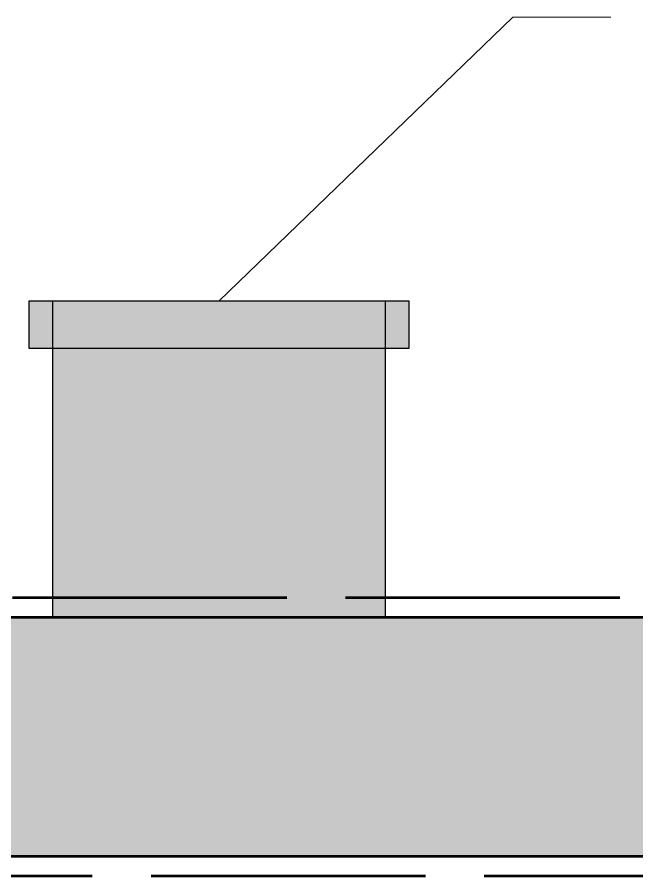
# Model space of a CAD drawing. Header units: millimetres. Extents: x -6059 to 54774, y -4267 to 3014.
# Drawn here: x 25512 to 26627, y -35 to 1512 of the extents above; entities that cross this region are included whole.
import ezdxf

# ---------------------------------------------------------------- set-up
doc = ezdxf.new("R2010")
doc.units = ezdxf.units.MM
doc.linetypes.add('DASH_494_106', pattern=[599.722222, 493.888889, -105.833333])
for name, color, linetype in [('GEOFAB', 5, 'Continuous'), ('LEADERS', 7, 'Continuous'), ('MANHOLES', 7, 'Continuous'), ('MODULE_ART', 7, 'Continuous'), ('TANK', 7, 'Continuous')]:
    doc.layers.add(name, color=color, linetype=linetype)

# ---------------------------------------------------------------- blocks, each defined once
blk = doc.blocks.new('atlancube_face')
at = {"true_color": 0x000000}
blk.add_solid([(-1.8, -1.8), (1151.8, -1.8), (-1.8, 781.8), (1151.8, 781.8)], dxfattribs=at)

msp = doc.modelspace()

# ---------------------------------------------------------------- linework, layer by layer
at = {"layer": 'GEOFAB', "color": 5, "linetype": 'DASH_494_106', "lineweight": 53}
msp.add_lwpolyline([(-35.3, -35.3), (51785.3, -35.3), (51785.3, 465.3), (-35.3, 465.3)], close=True, dxfattribs=at)
at = {"layer": 'LEADERS', "lineweight": 18}
for p, q in [((26404.2, 1511.5), (25875, 1000)), ((26580.6, 1511.5), (26404.2, 1511.5))]:
    msp.add_line(p, q, dxfattribs=at)
at = {"layer": 'MANHOLES', "lineweight": 30}
for points in [[(25532.7, 915.3), (26217.3, 915.3), (26217.3, 1000), (25532.7, 1000)], [(25532.7, 915.3), (26217.3, 915.3), (26217.3, 1000), (25532.7, 1000)], [(25575, 430), (26175, 430), (26175, 1000), (25575, 1000)], [(25575, 430), (26175, 430), (26175, 1000), (25575, 1000)]]:
    msp.add_lwpolyline(points, close=True, dxfattribs=at)
at = {"layer": 'MANHOLES', "true_color": 0x737373}
msp.add_solid([(25532.7, 915.3), (26217.3, 915.3), (25532.7, 1000), (26217.3, 1000)], dxfattribs=at)
msp.add_solid([(25532.7, 915.3), (26217.3, 915.3), (25532.7, 1000), (26217.3, 1000)], dxfattribs=at)
at = {"layer": 'MANHOLES', "true_color": 0xb8b8b8}
msp.add_solid([(25575, 430), (26175, 430), (25575, 1000), (26175, 1000)], dxfattribs=at)
msp.add_solid([(25575, 430), (26175, 430), (25575, 1000), (26175, 1000)], dxfattribs=at)
at = {"layer": 'TANK', "lineweight": 53}
msp.add_lwpolyline([(0, 0), (51750, 0), (51750, 430), (0, 430)], close=True, dxfattribs=at)

# ---------------------------------------------------------------- block references
at = {"layer": 'MODULE_ART', "yscale": 0.5512820512820513}
for p in [(25300, 0), (26450, 0)]:
    msp.add_blockref('atlancube_face', p, dxfattribs=at)

doc.saveas('drawing.dxf')
